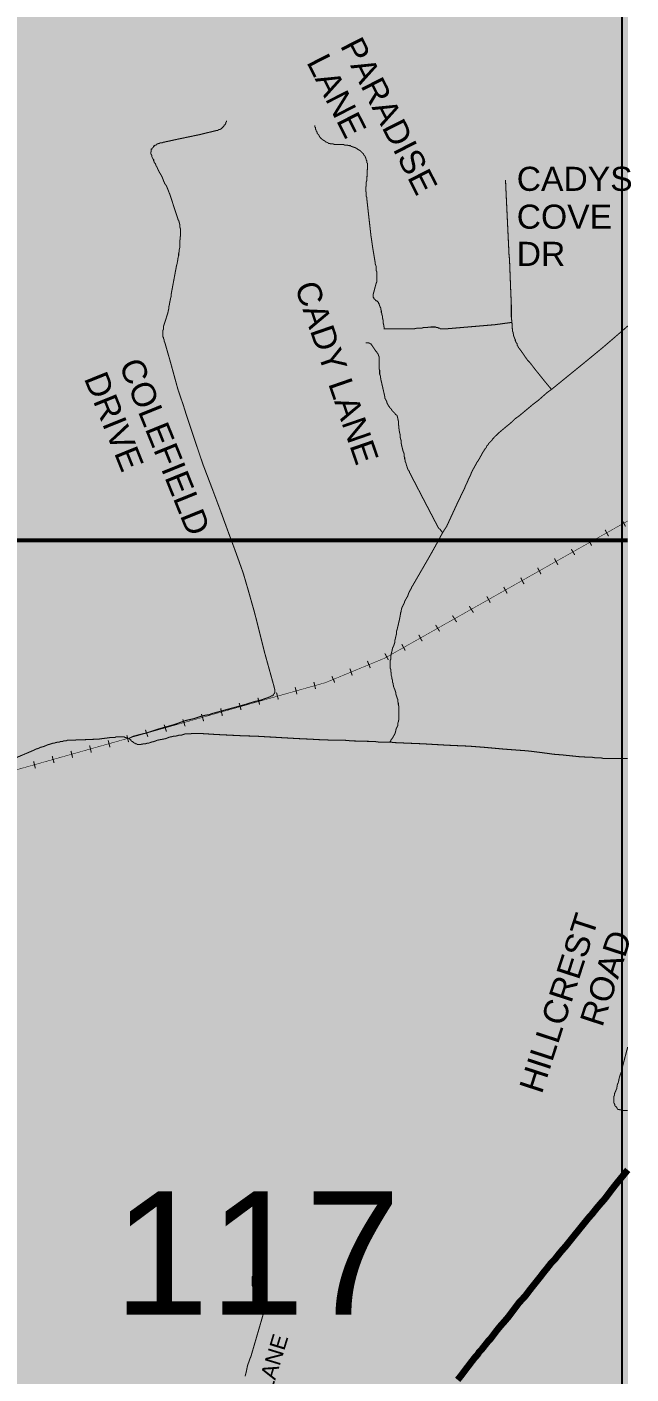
# Model space of a CAD drawing. Header units: millimetres. Extents: x 10 to 1080, y 12 to 847.
# Drawn here: x 861.5 to 949.3, y 533.1 to 728.7 of the extents above; entities that cross this region are included whole.
import ezdxf

# ---------------------------------------------------------------- set-up
doc = ezdxf.new("R2010")
doc.units = ezdxf.units.MM

msp = doc.modelspace()

# ---------------------------------------------------------------- hatches: boundary and pattern name
at = {"layer": 'H', "linetype": 'CONTINUOUS'}
for points in [[(944.704, 570.742), (940.47, 570.9), (936.149, 570.742), (931.827, 570.477), (929.64, 570.318), (927.523, 570.142), (925.318, 570.054), (923.202, 569.895), (920.997, 569.718), (918.88, 569.63), (916.675, 569.63), (912.354, 569.718), (909.814, 569.807), (907.627, 569.895), (905.422, 569.895), (903.129, 569.895), (900.853, 569.895), (898.472, 569.807), (896.108, 569.718), (893.815, 569.56), (891.364, 569.472), (889, 569.295), (886.619, 569.136), (884.167, 568.96), (881.803, 568.713), (879.334, 568.537), (876.882, 568.36), (874.518, 568.113), (872.067, 567.937), (869.597, 567.69), (867.234, 567.514), (864.87, 567.267), (862.401, 567.09), (860.037, 566.932), (857.673, 566.755), (855.292, 566.596), (853.017, 566.42), (850.724, 566.332), (848.607, 566.244), (852.17, 570.142), (834.037, 605.614), (843.703, 613.075), (870.797, 623.394), (903.041, 631.79), (912.777, 635.6), (906.939, 654.985), (902.458, 678.268), (899.231, 711.2), (894.662, 722.806), (891.452, 733.125), (876.635, 727.287), (871.467, 723.388), (859.861, 713.74), (846.243, 705.362), (834.637, 704.674), (819.82, 705.362), (804.333, 708.572), (802.375, 724.076), (797.207, 740.234), (785.618, 751.84), (767.503, 733.725), (751.999, 718.908), (742.35, 719.578), (729.403, 707.302), (723.988, 701.798), (721.448, 703.333), (717.638, 705.362), (713.74, 707.214), (709.842, 708.995), (705.785, 710.53), (701.71, 711.958), (701.622, 712.717), (696.807, 711.958), (694.355, 714.163), (691.974, 716.368), (690.88, 718.485), (686.47, 719.067), (681.567, 721.783), (676.998, 725.082), (672.835, 727.198), (667.932, 730.762), (664.122, 731.344), (664.722, 745.737), (679.962, 741.927), (687.828, 758.525), (694.937, 752.51), (696.207, 754.292), (696.119, 754.803), (696.383, 759.037), (696.965, 763.605), (697.9, 767.68), (699.258, 771.49), (700.952, 775.123), (701.71, 776.482), (701.463, 791.457), (726.528, 815.763), (736.6, 830.157), (738.681, 835.66), (948.849, 835.66), (948.849, 570.318), (944.704, 570.742)], [(802.375, 724.076), (804.333, 708.572), (819.82, 705.362), (834.637, 704.674), (846.243, 705.362), (859.861, 713.74), (871.467, 723.388), (876.635, 727.287), (891.452, 733.125), (894.662, 722.806), (899.231, 711.2), (902.458, 678.268), (906.939, 654.985), (912.777, 635.6), (903.041, 631.79), (870.797, 623.394), (843.703, 613.075), (834.037, 605.614), (852.17, 570.142), (848.607, 566.244), (849.207, 566.244), (834.637, 551.692), (840.475, 538.815), (802.711, 488.438), (802.217, 489.126), (800.435, 493.007), (798.83, 497.082), (795.355, 502.25), (792.215, 505.213), (789.005, 508.088), (786.289, 511.722), (784.437, 515.532), (783.078, 519.677), (782.391, 521.723), (780.874, 525.78), (778.334, 530.348), (775.794, 533.735), (773.007, 536.875), (769.955, 539.75), (766.727, 542.378), (763.27, 544.83), (759.707, 547.123), (755.985, 549.24), (754.115, 550.333), (752.263, 551.356), (750.305, 552.45), (748.365, 553.473), (746.407, 554.478), (744.467, 555.502), (742.615, 556.507), (740.657, 557.618), (739.652, 558.13), (732.525, 556.436), (732.79, 544.583), (726.264, 530.86), (723.142, 524.334), (722.207, 519.765), (722.877, 514.015), (725.593, 511.052), (734.219, 509.182), (736.177, 508.935), (733.302, 494.965), (732.278, 489.126), (728.98, 480.236), (737.605, 465.243), (747.518, 446.193), (733.548, 450.338), (730.409, 438.062), (720.76, 407.158), (717.885, 398.268), (714.745, 388.108), (713.475, 387.174), (712.047, 376.096), (715.945, 344.77), (716.615, 324.026), (716.439, 318.682), (723.388, 318.435), (731.608, 319.705), (737.358, 321.557), (743.373, 323.25), (749.635, 324.273), (754.962, 326.39), (761.488, 331.47), (750.641, 308.786), (742.95, 291.677), (741.257, 289.313), (754.715, 277.195), (760.801, 272.292), (760.73, 272.115), (769.444, 264.583), (777.487, 249.678), (794.597, 237.155), (804.333, 230.293), (811.777, 224.032), (798.054, 219.957), (781.473, 215.988), (770.043, 212.602), (757.502, 208.033), (746.072, 201.172), (734.06, 195.404), (725.082, 194.91), (725.258, 194.134), (725.593, 192.105), (725.752, 188.048), (725.17, 184.062), (724.905, 183.392), (714.587, 181.698), (699.17, 173.743), (696.295, 178.312), (682.078, 173.143), (680.879, 176.53), (652.868, 161.713), (660.647, 138.007), (660.4, 137.83), (656.749, 135.467), (653.203, 133.103), (649.552, 130.722), (645.918, 128.358), (642.285, 125.977), (638.634, 123.702), (635, 121.32), (631.349, 118.957), (627.803, 116.664), (624.152, 114.3), (620.942, 115.394), (619.584, 117.51), (618.402, 119.556), (617.22, 121.744), (616.038, 123.702), (614.68, 125.977), (613.569, 128.27), (612.299, 130.475), (610.958, 132.415), (609.424, 134.197), (608.154, 136.066), (606.795, 138.254), (605.367, 140.035), (603.673, 143.087), (601.892, 144.445), (599.863, 145.715), (598.17, 147.496), (596.724, 149.26), (595.118, 151.042), (593.513, 152.647), (591.22, 153.846), (589.439, 155.187), (587.675, 156.545), (586.052, 158.415), (585.717, 160.778), (585.047, 162.895), (584.112, 165.1), (582.172, 166.194), (580.549, 167.887), (579.543, 169.845), (578.785, 171.962), (577.762, 173.902), (576.668, 175.772), (575.398, 177.553), (573.775, 178.982), (571.659, 182.457), (568.784, 186.778), (566.932, 189.988), (565.82, 194.486), (564.462, 203.87), (563.704, 208.527), (563.88, 211.332), (563.704, 215.477), (563.457, 217.77), (563.28, 220.133), (563.368, 222.426), (563.28, 224.614), (562.857, 227.418), (561.675, 229.694), (560.828, 232.586), (561.428, 234.774), (561.852, 237.825), (561.922, 240.206), (561.587, 242.658), (561.763, 245.286), (562.01, 247.65), (561.852, 250.278), (561.164, 254.423), (561.922, 257.052), (562.522, 259.256), (562.275, 261.532), (561.499, 263.56), (560.405, 265.518), (559.805, 267.882), (559.223, 270.175), (557.953, 273.297), (556.26, 274.92), (554.814, 277.53), (554.39, 280), (553.72, 282.363), (552.962, 284.656), (551.85, 286.508), (550.668, 288.713), (549.222, 291.165), (547.194, 292.947), (545.412, 294.552), (543.56, 296.422), (543.719, 298.697), (542.537, 300.655), (540.42, 302.348), (538.057, 304.976), (535.34, 306.405), (532.553, 307.763), (530.26, 309.545), (528.232, 310.903), (526.874, 312.755), (526.45, 314.872), (524.51, 315.807), (522.305, 316.054), (518.248, 316.565), (515.779, 316.9), (513.592, 317.324), (511.387, 317.923), (508.935, 318.17), (507.153, 316.988), (506.465, 314.96), (505.037, 313.267), (503.255, 311.997), (501.897, 310.303), (500.292, 308.698), (498.422, 307.587), (496.658, 306.07), (495.212, 304.377), (494.453, 302.348), (493.942, 299.896), (493.607, 297.603), (493.942, 295.24), (494.453, 293.123), (495.212, 290.83), (495.723, 288.625), (494.03, 286.508), (493.342, 284.304), (491.649, 281.693), (489.462, 280.846), (485.14, 280.423), (481.577, 280.582), (479.637, 281.852), (478.102, 283.457), (476.673, 285.08), (475.068, 286.773), (472.863, 287.267), (470.658, 286.685), (468.965, 285.238), (467.184, 283.88), (465.067, 282.875), (463.462, 281.34), (464.732, 279.488), (466.602, 278.306), (468.63, 277.372), (469.724, 275.502), (468.877, 273.385), (467.095, 272.027), (463.973, 269.663), (462.104, 268.058), (460.075, 266.876), (457.958, 266.1), (455.665, 265.606), (452.702, 266.277), (450.674, 267.212), (448.469, 267.635), (444.835, 268.482), (442.718, 268.993), (440.514, 268.393), (436.792, 268.217), (434.763, 268.905), (432.805, 269.998), (431.465, 271.78), (432.647, 273.72), (433.405, 275.925), (433.317, 278.218), (432.805, 280.335), (432.894, 282.963), (431.959, 285.327), (428.925, 284.568), (426.72, 283.88), (424.603, 283.457), (421.375, 283.968), (419.188, 284.392), (417.072, 284.903), (415.025, 285.926), (412.838, 286.685), (410.792, 287.62), (409.698, 289.56), (409.875, 291.765), (410.298, 293.97), (410.298, 296.157), (409.61, 298.203), (408.252, 300.143), (406.4, 301.66), (404.53, 303.107), (402.837, 304.712), (400.897, 305.823), (399.715, 307.675), (400.297, 309.792), (399.962, 311.997), (397.845, 313.355), (395.905, 314.537), (394.547, 316.318), (393.1, 318.1), (391.672, 319.793), (390.225, 321.398), (388.108, 322.668), (386.592, 324.185), (385.057, 325.878), (383.452, 327.325), (381.582, 328.595), (379.465, 329.265), (378.125, 331.047), (378.037, 333.252), (377.349, 335.368), (375.92, 336.973), (374.05, 338.332), (372.11, 339.425), (370.152, 340.536), (368.035, 341.383), (365.919, 341.965), (363.555, 341.63), (361.615, 340.607), (359.745, 338.914), (357.875, 337.82), (355.935, 336.797), (353.818, 335.703), (351.878, 334.522), (350.255, 332.652), (348.915, 330.8), (347.98, 328.754), (347.133, 326.637), (345.599, 325.032), (343.323, 324.785), (340.184, 324.785), (337.732, 325.367), (335.615, 324.185), (334.522, 322.333), (334.433, 320.128), (334.098, 317.923), (332.899, 315.807), (331.805, 313.866), (330.958, 311.75), (330.712, 309.545), (330.288, 307.252), (329.935, 304.976), (329.688, 302.683), (329.018, 300.39), (328.083, 298.203), (327.325, 296.157), (327.06, 293.97), (328.665, 292.347), (329.935, 290.583), (328.665, 288.802), (326.39, 287.955), (323.25, 287.778), (321.045, 288.29), (319.864, 290.23), (318.682, 292.276), (316.812, 293.705), (314.025, 294.975), (311.732, 295.487), (309.615, 295.91), (307.763, 297.092), (306.405, 299.05), (305.47, 300.99), (304.712, 303.107), (303.689, 305.135), (301.995, 306.405), (300.302, 307.852), (298.962, 309.545), (297.268, 307.94), (296.422, 305.894), (293.282, 304.2), (291.5, 305.558), (289.648, 306.828), (287.69, 307.852), (287.267, 309.968), (287.69, 312.173), (285.75, 313.09), (283.457, 313.602), (281.34, 314.202), (279.224, 315.295), (278.642, 317.5), (277.954, 319.617), (276.013, 321.222), (274.144, 319.793), (272.874, 317.923), (269.998, 319.193), (268.217, 320.64), (266.435, 321.98), (263.984, 324.45), (262.202, 325.72), (260.862, 327.484), (261.108, 329.688), (261.867, 331.893), (262.714, 334.01), (262.467, 337.644), (261.532, 339.602), (260.597, 341.718), (258.992, 343.323), (255.94, 345.352), (253.065, 346.71), (251.195, 347.892), (249.167, 348.827), (248.92, 351.032), (250.19, 352.884), (251.707, 354.842), (254.088, 354.93), (255.782, 356.358), (257.969, 356.623), (260.174, 357.117), (261.444, 359.234), (261.779, 361.527), (261.62, 363.732), (260.438, 365.584), (258.992, 367.277), (256.117, 367.63), (255.429, 369.746), (254.088, 371.44), (252.307, 372.957), (250.525, 374.227), (248.497, 374.826), (247.138, 376.767), (248.162, 378.707), (247.385, 381), (245.78, 382.517), (245.622, 384.81), (244.687, 386.75), (243.575, 388.796), (242.235, 390.56), (241.035, 392.43), (239.518, 394.212), (239.43, 396.416), (240.453, 398.533), (240.612, 401.144), (240.788, 403.86), (239.43, 405.888), (238.584, 408.005), (236.467, 409.452), (235.038, 411.304), (233.08, 412.838), (233.168, 415.202), (234.103, 417.318), (235.462, 419.276), (236.978, 421.04), (238.072, 422.998), (237.825, 425.274), (237.49, 427.902), (236.22, 429.683), (234.527, 431.377), (232.657, 433.246), (230.628, 434.587), (229.182, 436.28), (227.489, 437.815), (226.219, 439.667), (224.79, 441.537), (223.943, 443.742), (222.92, 445.77), (220.98, 447.216), (218.775, 448.557), (216.57, 449.827), (214.365, 450.25), (212.249, 450.427), (209.797, 450.515), (206.163, 450.427), (203.87, 451.026), (201.595, 450.338), (199.972, 448.31), (201.665, 446.705), (199.549, 444.588), (196.938, 445.347), (194.822, 445.435), (192.105, 444.923), (189.054, 445.012), (187.202, 443.406), (184.908, 442.472), (182.88, 441.113), (181.01, 439.596), (179.317, 438.15), (177.288, 437.056), (175.084, 436.457), (173.055, 435.522), (170.762, 434.675), (168.575, 434.852), (166.793, 436.545), (165.947, 438.82), (165.259, 440.937), (163.142, 442.048), (160.955, 442.56), (158.574, 442.383), (156.369, 441.713), (154.005, 440.778), (151.377, 440.267), (148.59, 440.267), (146.385, 439.843), (145.45, 437.727), (145.115, 435.522), (142.663, 436.122), (142.152, 438.326), (140.458, 439.932), (138.43, 441.113), (136.472, 442.207), (134.285, 442.807), (131.745, 442.048), (128.605, 441.537), (126.153, 441.872), (123.525, 441.784), (121.497, 442.983), (120.05, 444.588), (117.775, 445.012), (116.082, 446.528), (116.152, 448.822), (114.124, 450.938), (112.607, 453.214), (111.425, 454.995), (110.155, 456.777), (108.797, 458.47), (107.527, 460.252), (106.257, 461.945), (104.898, 463.726), (103.54, 465.42), (102.182, 467.113), (100.842, 468.806), (99.572, 470.57), (98.213, 472.264), (95.585, 475.738), (93.133, 479.213), (90.682, 482.776), (88.477, 486.41), (86.448, 490.132), (84.578, 494.03), (83.062, 498.016), (81.527, 502.92), (80.433, 507.065), (79.498, 511.298), (78.74, 515.532), (78.228, 519.853), (77.805, 524.175), (77.558, 528.496), (77.47, 532.8), (77.558, 534.917), (77.558, 537.122), (77.717, 539.238), (77.893, 541.443), (78.052, 543.56), (78.317, 545.765), (78.564, 547.882), (79.252, 552.115), (80.098, 556.348), (81.192, 560.582), (82.374, 564.727), (84.402, 570.054), (86.448, 573.793), (87.63, 575.645), (117.687, 575.645), (138.007, 572.435), (144.445, 544.23), (141.905, 543.225), (154.764, 537.88), (160.443, 536.028), (171.185, 535.693), (189.318, 535.34), (206.834, 533.912), (226.06, 527.897), (227.842, 532.888), (253.912, 548.552), (259.239, 550.333), (265.677, 550.668), (269.575, 552.115), (277.019, 556.772), (283.122, 559.223), (290.989, 559.982), (306.317, 558.553), (306.652, 558.288), (307.005, 558.624), (310.885, 558.888), (317.659, 563.122), (325.543, 568.113), (333.745, 573.528), (338.825, 576.827), (341.365, 576.756), (344.928, 576.068), (348.492, 574.71), (351.949, 572.858), (355.759, 569.718), (358.228, 566.173), (359.234, 564.303), (360.257, 562.363), (362.462, 558.8), (365.425, 555.925), (369.993, 554.32), (376.255, 554.478), (378.46, 554.902), (380.577, 555.325), (382.782, 555.748), (384.898, 556.013), (387.773, 556.436), (392.007, 557.107), (396.064, 558.042), (400.138, 559.135), (404.107, 560.405), (408.005, 561.852), (411.903, 563.457), (415.713, 565.238), (419.435, 567.09), (423.069, 569.048), (424.18, 569.63), (421.128, 576.333), (406.224, 573.952), (411.057, 595.383), (409.452, 607.06), (401.408, 603.85), (401.832, 611.893), (404.618, 612.74), (404.195, 626.022), (394.882, 630.432), (373.539, 618.737), (369.482, 635.67), (377.19, 651.845), (407.405, 673.276), (407.829, 671.23), (482.177, 704.003), (500.715, 623.323), (501.227, 623.57), (505.372, 625.863), (509.182, 627.892), (512.992, 630.008), (516.802, 632.037), (520.612, 634.065), (522.552, 635.088), (524.422, 636.094), (526.362, 637.117), (528.232, 638.14), (530.172, 639.233), (532.042, 640.256), (534.335, 641.438), (544.495, 629.585), (550.422, 631.613), (546.523, 639.568), (541.532, 645.336), (541.602, 645.407), (545.412, 647.453), (549.222, 649.57), (553.032, 651.598), (556.772, 653.627), (560.582, 655.743), (564.392, 657.772), (568.202, 659.888), (572.012, 661.917), (575.733, 664.034), (579.543, 666.15), (583.353, 668.196), (587.163, 670.313), (590.885, 672.342), (596.724, 674.458), (601.133, 674.458), (603.338, 674.458), (605.455, 674.37), (607.642, 674.194), (609.847, 674.123), (611.964, 674.035), (614.168, 673.858), (616.373, 673.7), (618.49, 673.612), (620.695, 673.435), (622.882, 673.347), (624.999, 673.276), (629.32, 673.188), (633.642, 673.276), (637.875, 673.523), (642.108, 673.947), (646.254, 674.617), (650.399, 675.728), (653.627, 676.734), (657.684, 678.18), (661.67, 679.873), (665.568, 681.743), (669.378, 683.772), (673.1, 685.976), (676.734, 688.252), (680.297, 690.704), (683.683, 693.42), (687.07, 696.136), (690.192, 699.1), (693.332, 702.063), (696.207, 705.273), (699.082, 708.572), (701.71, 711.958), (705.785, 710.53), (709.842, 708.995), (713.74, 707.214), (717.638, 705.362), (721.448, 703.333), (723.988, 701.798), (729.403, 707.302), (742.35, 719.578), (751.999, 718.908), (767.503, 733.725), (785.618, 751.84), (797.207, 740.234), (802.375, 724.076), (802.375, 724.076)], [(666.662, 31.15), (665.903, 33.443), (664.88, 36.318), (663.875, 38.77), (662.093, 40.217), (659.289, 41.91), (657.772, 43.938), (656.255, 45.896), (654.05, 46.655), (651.757, 46.99), (650.064, 48.772), (648.458, 50.624), (646.254, 51.223), (643.89, 52.158), (641.932, 53.94), (639.815, 54.857), (635.582, 54.698), (633.642, 56.056), (631.613, 57.062), (628.562, 57.997), (626.533, 59.514), (625.598, 62.054), (625.934, 65.105), (625.422, 67.557), (625.087, 71.12), (640.168, 68.492), (651.757, 71.455), (733.637, 96.855), (744.802, 101.688), (768.932, 110.825), (770.537, 108.038), (779.851, 91.687), (789.852, 98.884), (786.624, 110.067), (785.019, 114.97), (789.428, 121.25), (795.69, 119.133), (800.594, 116.84), (805.427, 115.235), (810.595, 111.672), (813.135, 110.578), (815.411, 111.936), (817.28, 112.607), (821.761, 111.936), (824.988, 112.43), (814.74, 133.773), (848.695, 119.133), (853.087, 141.058), (857.585, 164.765), (846.825, 166.793), (848.695, 169.845), (849.877, 172.632), (851.994, 173.99), (855.715, 177.288), (861.483, 181.434), (868.504, 208.703), (871.978, 208.703), (876.635, 209.127), (884.079, 210.308), (890.094, 210.573), (894.08, 210.573), (899.16, 209.127), (904.064, 207.01), (909.391, 205.405), (924.295, 202.442), (925.23, 204.717), (932.427, 239.095), (932.18, 250.79), (932.85, 263.56), (919.392, 263.56), (919.639, 266.524), (921.755, 295.663), (933.362, 292.858), (933.785, 301.925), (932.18, 309.122), (930.822, 316.988), (929.128, 324.944), (928.441, 325.208), (880.78, 334.01), (892.387, 394.458), (910.59, 400.72), (912.865, 405.13), (894.997, 430.953), (887.307, 452.12), (877.058, 452.79), (872.913, 457.2), (866.634, 465.42), (857.074, 472.775), (845.22, 475.58), (837.512, 475.58), (826.17, 473.534), (817.28, 476.762), (811.018, 480.995), (806.362, 486.322), (803.222, 489.197), (840.475, 538.815), (834.637, 551.692), (849.207, 566.244), (850.724, 566.332), (853.017, 566.42), (855.292, 566.596), (857.673, 566.755), (860.037, 566.932), (862.401, 567.09), (864.87, 567.267), (867.234, 567.514), (869.597, 567.69), (872.067, 567.937), (874.518, 568.113), (876.882, 568.36), (879.334, 568.537), (881.803, 568.713), (884.167, 568.96), (886.619, 569.136), (889, 569.295), (891.364, 569.472), (893.815, 569.56), (896.108, 569.718), (898.472, 569.807), (900.853, 569.895), (903.129, 569.895), (905.422, 569.895), (907.627, 569.895), (909.814, 569.807), (912.354, 569.718), (916.675, 569.63), (918.88, 569.63), (920.997, 569.718), (923.202, 569.895), (925.318, 570.054), (927.523, 570.142), (929.64, 570.318), (931.827, 570.477), (936.149, 570.742), (940.47, 570.9), (944.704, 570.742), (948.849, 570.318), (948.849, 28.751), (667.297, 28.751), (666.662, 31.15)]]:
    msp.add_hatch(color=256, dxfattribs=at).paths.add_polyline_path(points)

# ---------------------------------------------------------------- linework, layer by layer
at = {"layer": 'P'}
for points, const_width in [([(42.245, 29.475), (42.245, 836.683), (948.002, 836.683), (948.002, 29.475), (42.245, 29.475), (42.245, 29.475)], 0.301), ([(948.831, 654.138), (894.327, 654.138), (786.201, 654.138), (786.201, 835.66)], 0.602), ([(876.282, 625.352), (876.97, 625.687), (877.305, 625.775), (877.641, 625.863), (877.976, 625.951), (878.311, 626.039), (878.664, 626.11), (878.999, 626.198), (880.516, 626.71), (881.698, 627.045), (882.897, 627.38), (884.59, 627.98), (885.684, 628.227), (886.778, 628.579), (887.377, 628.738), (887.977, 628.826), (888.471, 629.003), (893.128, 630.273), (893.904, 630.52), (894.75, 630.767), (895.509, 630.943), (896.938, 631.455), (897.026, 631.543), (897.114, 631.543), (897.202, 631.543), (897.29, 631.613), (897.29, 631.702), (897.361, 631.79), (897.449, 631.878), (897.537, 632.037), (897.537, 632.213), (897.537, 632.301), (897.537, 632.389), (897.537, 632.46), (897.361, 633.148), (896.091, 637.716), (895.244, 641.103), (894.574, 643.731), (893.639, 647.03), (892.969, 649.323), (892.369, 651.016), (891.699, 652.868), (890.94, 654.897), (889.67, 658.372), (888.4, 661.758), (887.201, 664.898), (887.042, 665.321), (884.661, 672.43), (884.238, 673.788), (883.479, 675.993), (882.297, 680.297), (881.539, 682.925), (881.451, 683.101), (881.451, 683.26), (881.362, 683.436), (881.362, 683.613), (881.274, 683.683), (881.274, 683.86), (881.274, 684.036), (881.274, 684.107), (881.274, 684.283), (881.274, 684.371), (881.274, 684.53), (881.274, 684.618), (881.362, 684.795), (881.362, 684.883), (881.362, 685.042), (881.362, 685.218), (881.962, 687.07), (882.121, 687.758), (882.121, 688.005), (882.209, 688.34), (882.297, 688.852), (882.385, 689.275), (882.474, 689.61), (882.474, 689.875), (883.232, 693.932), (883.32, 694.267), (883.391, 694.619), (883.479, 695.202), (883.567, 695.537), (883.567, 695.801), (883.655, 696.136), (883.655, 696.383), (883.744, 696.736), (883.744, 697.071), (883.744, 697.406), (883.744, 697.653), (883.814, 698.341), (883.814, 698.765), (883.814, 699.1), (883.814, 699.435), (883.744, 699.611), (883.744, 699.77), (883.744, 699.946), (883.655, 700.282), (883.567, 700.617), (883.479, 700.705), (883.391, 701.04), (883.32, 701.216), (882.297, 704.356), (882.121, 704.779), (881.962, 705.203), (881.786, 705.626), (881.539, 705.961), (881.362, 706.385), (881.204, 706.808), (880.939, 707.319), (880.78, 707.566), (880.516, 708.078), (880.428, 708.325), (880.269, 708.589), (880.181, 708.836), (880.092, 708.925), (880.004, 709.083), (879.934, 709.26), (879.934, 709.436), (879.845, 709.507), (879.757, 709.683), (879.669, 709.859), (879.669, 710.018), (879.581, 710.195), (879.51, 710.283), (879.51, 710.353), (879.51, 710.442), (879.51, 710.53), (879.581, 710.618), (879.581, 710.706), (879.581, 710.777), (879.581, 710.865), (879.581, 710.953), (879.669, 710.953), (879.669, 711.041), (879.757, 711.129), (879.845, 711.2), (879.934, 711.288), (879.934, 711.376), (880.004, 711.376), (880.004, 711.465), (880.181, 711.553), (880.269, 711.553), (880.357, 711.623), (880.428, 711.712), (880.516, 711.712), (880.692, 711.8), (880.78, 711.8), (880.851, 711.888), (881.027, 711.888), (881.115, 711.888), (881.204, 711.888), (881.362, 711.976), (881.451, 711.976), (883.391, 712.399), (886.619, 713.07), (889.071, 713.669), (889.247, 713.669), (889.318, 713.74), (889.494, 713.828), (889.582, 713.828), (889.741, 713.916), (889.829, 714.005), (889.917, 714.093), (890.005, 714.163), (890.164, 714.34), (890.164, 714.428), (890.341, 714.516), (890.341, 714.587), (890.429, 714.763), (890.429, 714.851), (890.517, 714.939), (890.517, 715.098)], 0.151), ([(903.376, 714.428), (903.376, 714.163), (903.464, 714.093), (903.464, 713.828), (903.552, 713.74), (903.552, 713.581), (903.64, 713.493), (903.711, 713.405), (903.711, 713.246), (903.887, 713.07), (903.975, 712.893), (904.064, 712.735), (904.134, 712.646), (904.311, 712.47), (904.399, 712.399), (904.646, 712.223), (904.822, 712.135), (904.981, 711.976), (905.069, 711.976), (905.245, 711.888), (905.334, 711.8), (905.492, 711.8), (905.669, 711.712), (905.828, 711.712), (906.004, 711.712), (906.251, 711.623), (906.427, 711.623), (906.674, 711.623), (906.851, 711.623), (907.027, 711.623), (907.186, 711.623), (907.362, 711.623), (907.521, 711.623), (907.697, 711.553), (907.785, 711.553), (907.944, 711.553), (908.368, 711.465), (908.544, 711.465), (908.632, 711.376), (908.879, 711.288), (909.144, 711.2), (909.302, 711.129), (909.479, 711.041), (909.567, 710.953), (909.726, 710.865), (909.99, 710.706), (910.061, 710.618), (910.237, 710.442), (910.414, 710.283), (910.484, 710.106), (910.572, 710.018), (910.661, 709.93), (910.661, 709.859), (910.749, 709.683), (910.749, 709.595), (910.837, 709.507), (910.837, 709.348), (910.908, 709.26), (910.908, 709.083), (910.908, 709.013), (910.996, 708.925), (910.996, 708.748), (910.996, 708.66), (910.996, 708.501), (910.996, 708.413), (910.996, 708.237), (910.996, 708.166), (910.908, 706.385), (910.837, 706.208), (910.837, 706.049), (910.837, 705.873), (910.837, 705.626), (910.749, 705.45), (910.749, 705.273), (910.749, 705.115), (910.749, 704.85), (910.837, 704.691), (910.837, 704.515), (910.837, 704.268), (910.837, 704.092), (910.908, 703.933), (910.908, 703.756), (911.507, 698.429), (911.754, 696.736), (912.107, 694.619), (912.107, 694.355), (912.178, 694.196), (912.266, 693.932), (912.266, 693.773), (912.266, 693.508), (912.266, 693.349), (912.354, 693.173), (912.354, 692.926), (912.354, 692.75), (912.354, 692.503), (912.354, 692.079), (912.354, 691.903), (912.354, 691.656), (912.266, 691.48), (911.842, 689.875), (911.842, 689.786), (911.842, 689.698), (911.842, 689.61), (911.842, 689.539), (911.842, 689.451), (911.931, 689.363), (911.931, 689.275), (912.019, 689.187), (912.107, 689.116), (912.178, 689.028), (912.266, 688.94), (912.354, 688.94), (912.442, 688.852), (912.53, 688.763), (912.601, 688.693), (912.601, 688.605), (912.689, 688.516), (912.689, 688.428), (912.865, 688.005), (912.954, 687.846), (912.954, 687.67), (913.024, 687.493), (913.024, 687.246), (913.112, 687.07), (913.112, 686.911), (913.201, 686.647), (913.201, 686.4), (913.289, 686.065), (913.289, 685.729), (913.377, 685.377), (913.448, 684.883), (913.871, 684.883), (914.718, 684.883), (915.141, 684.883), (915.564, 684.883), (916.34, 684.883), (916.587, 684.883), (917.258, 684.883), (917.61, 684.883), (917.857, 684.883), (918.192, 684.953), (918.528, 684.953), (918.88, 684.953), (919.127, 685.042), (919.462, 685.042), (920.221, 685.13), (920.309, 685.13), (920.397, 685.13), (920.574, 685.13), (920.644, 685.13), (920.732, 685.13), (920.821, 685.13), (920.909, 685.13), (921.068, 685.042), (921.156, 685.042), (921.244, 685.042), (921.332, 684.953), (921.491, 684.953), (921.579, 684.883), (921.667, 684.883), (921.844, 684.883), (921.914, 684.883), (922.002, 684.883), (922.179, 684.883), (922.267, 684.883), (922.426, 684.883), (922.514, 684.883), (922.69, 684.883), (929.534, 685.465), (932.004, 685.8)], 0.151), ([(932.004, 685.8), (931.915, 686.576), (931.915, 688.34), (931.827, 690.386), (931.651, 694.955), (931.58, 695.625), (931.157, 704.515), (931.069, 706.473), (931.069, 706.473)], 0.151), ([(937.754, 676.063), (936.819, 677.175), (935.39, 678.956), (935.126, 679.291), (934.879, 679.626), (934.614, 679.962), (934.279, 680.297), (934.032, 680.649), (933.697, 681.143), (933.274, 681.743), (933.009, 682.078), (932.762, 682.502), (932.762, 682.678), (932.586, 682.925), (932.498, 683.101), (932.498, 683.26), (932.339, 683.613), (932.251, 683.86), (932.251, 684.036), (932.162, 684.195), (932.162, 684.371), (932.074, 684.53), (932.074, 684.706), (932.004, 685.8)], 0.151), ([(937.754, 676.063), (938.601, 676.751), (942.658, 680.05), (945.127, 682.078), (948.09, 684.618), (948.831, 685.271)], 0.151), ([(910.749, 682.837), (910.908, 682.837), (910.996, 682.837), (911.084, 682.837), (911.172, 682.837), (911.26, 682.766), (911.331, 682.766), (911.419, 682.678), (911.507, 682.678), (912.266, 681.567), (912.354, 681.496), (912.442, 681.32), (912.53, 681.232), (912.601, 681.073), (912.601, 680.985), (912.689, 680.808), (912.689, 680.649), (912.689, 680.561), (912.689, 680.473), (912.689, 680.385), (912.689, 680.297), (912.689, 680.05), (912.689, 679.873), (912.689, 679.45), (912.689, 679.291), (912.689, 679.027), (912.777, 678.868), (912.777, 678.692), (912.777, 678.445), (912.777, 678.268), (912.865, 678.109), (912.954, 677.51), (913.536, 674.97), (913.536, 674.793), (913.624, 674.635), (913.712, 674.458), (913.8, 674.299), (913.8, 674.211), (913.871, 674.035), (913.959, 673.876), (914.047, 673.7), (914.135, 673.612), (914.224, 673.453), (914.294, 673.365), (914.471, 673.188), (914.559, 673.029), (914.647, 672.941), (914.718, 672.853), (914.894, 672.677), (914.982, 672.606), (915.07, 672.43), (915.229, 672.342), (915.317, 672.253), (915.494, 671.495), (915.564, 670.489), (915.652, 669.89), (915.741, 669.555), (915.741, 669.219), (915.829, 668.867), (915.917, 668.532), (915.917, 668.196), (915.988, 667.861), (916.076, 667.526), (916.164, 667.173), (916.34, 666.679), (916.34, 666.591), (916.34, 666.327), (916.411, 666.168), (916.411, 665.992), (916.499, 665.745), (916.499, 665.568), (916.587, 665.409), (916.675, 665.057), (916.764, 664.81), (916.834, 664.563), (916.922, 664.386), (917.099, 664.139), (917.099, 664.051), (918.951, 660.488), (921.244, 656.096), (921.42, 655.832), (921.579, 655.743), (921.667, 655.585), (921.755, 655.496), (921.914, 655.249)], 0.151), ([(921.914, 655.249), (922.514, 656.167), (924.119, 659.642), (924.454, 660.329), (924.807, 661.088), (925.142, 661.758), (925.301, 662.182), (925.477, 662.517), (925.654, 662.94), (925.812, 663.293), (925.989, 663.628), (926.148, 664.051), (926.324, 664.386), (926.747, 665.145), (926.924, 665.48), (927.171, 665.833), (927.594, 666.591), (927.77, 666.926), (928.105, 667.438), (928.264, 667.597), (928.352, 667.861), (928.529, 668.02), (928.617, 668.196), (928.776, 668.373), (928.952, 668.532), (929.111, 668.708), (929.199, 668.867), (929.375, 669.043), (929.534, 669.219), (929.711, 669.378), (929.887, 669.555), (930.046, 669.713), (931.157, 670.648), (931.58, 670.983), (932.074, 671.407), (932.498, 671.83), (933.009, 672.183), (933.521, 672.606), (935.126, 673.947), (935.814, 674.458), (937.154, 675.64), (937.754, 676.063)], 0.151), ([(948.831, 656.96), (913.536, 637.046), (904.91, 633.483), (886.019, 628.156), (853.846, 619.09), (846.226, 615.791), (841.569, 613.163), (833.861, 607.325), (827.687, 601.222), (823.278, 595.471), (819.82, 589.456), (817.774, 585.558), (815.658, 579.808), (787.471, 489.885)], 0.075), ([(946.044, 654.738), (945.55, 655.673)], 0.151), ([(948.514, 656.167), (948.002, 657.102)], 0.151), ([(948.831, 437.903), (894.327, 437.903), (786.201, 437.903), (786.201, 546.029), (786.201, 654.138), (894.327, 654.138), (948.831, 654.138)], 0.602), ([(914.294, 624.84), (914.294, 624.928), (914.382, 625.016), (914.382, 625.105), (914.647, 625.44), (914.982, 626.039), (915.07, 626.286), (915.141, 626.622), (915.229, 626.886), (915.405, 627.221), (915.405, 627.38), (915.405, 627.556), (915.494, 627.803), (915.564, 628.156), (915.564, 628.403), (915.564, 628.579), (915.564, 628.738), (915.564, 628.915), (915.564, 629.162), (915.564, 629.338), (915.564, 629.761), (915.564, 630.008), (915.494, 630.273), (915.494, 630.52), (915.405, 630.767), (915.405, 631.031), (915.317, 631.278), (915.141, 631.79), (915.141, 631.966), (915.07, 632.213), (914.982, 632.46), (914.806, 632.883), (914.718, 633.395), (914.647, 633.571), (914.647, 633.818), (914.559, 634.083), (914.559, 634.242), (914.471, 634.506), (914.471, 634.753), (914.471, 634.929), (914.382, 635.088), (914.382, 635.423), (914.294, 635.6), (914.294, 635.776), (914.294, 636.111), (914.294, 636.27), (914.294, 636.693), (914.382, 636.87), (914.382, 637.046), (914.382, 637.205), (914.382, 637.381), (914.471, 637.54), (914.471, 637.716), (914.559, 638.052), (914.647, 638.475), (914.806, 638.81), (914.982, 639.322), (914.982, 639.586), (915.07, 639.921), (915.141, 640.256), (915.229, 640.592), (915.229, 640.927), (915.317, 641.191), (915.494, 641.95), (915.652, 642.62), (915.829, 643.555), (915.829, 643.643), (915.917, 643.819), (915.917, 643.978), (915.988, 644.313), (916.076, 644.49), (916.34, 645.001), (916.411, 645.248), (916.675, 645.76), (916.834, 646.007), (916.922, 646.271), (917.011, 646.518), (917.187, 646.853), (917.346, 647.118), (917.434, 647.365), (917.61, 647.629), (920.062, 651.863), (920.485, 652.621), (920.909, 653.38), (921.332, 654.138), (921.914, 655.249)], 0.151), ([(943.592, 653.38), (943.081, 654.315)], 0.151), ([(938.689, 650.593), (938.177, 651.51)], 0.151), ([(941.141, 652.022), (940.629, 652.868)], 0.151), ([(936.237, 649.235), (935.725, 650.169)], 0.151), ([(933.768, 647.788), (933.274, 648.723)], 0.151), ([(928.864, 645.089), (928.352, 646.007)], 0.151), ([(931.316, 646.43), (930.804, 647.365)], 0.151), ([(926.412, 643.643), (925.812, 644.578)], 0.151), ([(921.491, 640.927), (920.909, 641.862)], 0.151), ([(923.96, 642.285), (923.361, 643.22)], 0.151), ([(918.951, 639.498), (918.457, 640.433)], 0.151), ([(916.499, 638.14), (915.988, 639.075)], 0.151), ([(911.419, 635.6), (910.996, 636.623)], 0.151), ([(914.047, 636.782), (913.536, 637.716)], 0.151), ([(906.251, 633.483), (905.828, 634.418)], 0.151), ([(908.791, 634.506), (908.456, 635.512)], 0.151), ([(898.049, 631.031), (897.784, 632.037)], 0.151), ([(900.748, 631.79), (900.501, 632.813)], 0.151), ([(903.464, 632.548), (903.217, 633.571)], 0.151), ([(892.634, 629.497), (892.369, 630.52)], 0.151), ([(895.332, 630.273), (895.085, 631.278)], 0.151), ([(884.502, 627.133), (884.167, 628.156)], 0.151), ([(887.201, 627.892), (886.866, 628.915)], 0.151), ([(889.917, 628.65), (889.67, 629.761)], 0.151), ([(876.282, 625.352), (876.371, 625.352), (876.459, 625.263), (876.547, 625.193), (876.618, 625.193), (876.618, 625.105), (876.706, 625.016), (876.794, 624.928), (876.882, 624.928), (876.97, 624.84), (876.97, 624.769), (877.041, 624.769), (877.129, 624.681), (877.217, 624.681), (877.305, 624.593), (877.394, 624.593), (877.464, 624.593), (877.552, 624.505), (877.641, 624.505), (877.729, 624.505), (877.888, 624.505), (878.064, 624.505), (878.487, 624.593), (878.734, 624.593), (878.999, 624.681), (879.158, 624.681), (879.422, 624.769), (879.581, 624.84), (880.004, 624.928), (880.428, 625.105), (880.851, 625.193), (881.274, 625.263), (881.698, 625.352), (882.121, 625.528), (882.474, 625.616), (882.809, 625.687), (883.056, 625.687), (883.391, 625.775), (883.655, 625.863), (883.991, 625.863), (884.238, 625.951), (884.502, 626.039), (884.837, 626.039), (885.084, 626.039), (885.261, 626.039), (885.508, 626.11), (885.772, 626.11), (886.284, 626.11), (886.531, 626.11), (888.982, 625.951), (892.545, 625.775), (895.085, 625.687), (900.924, 625.352), (902.864, 625.263), (904.064, 625.193), (904.646, 625.193), (905.916, 625.105), (906.851, 625.105), (907.785, 625.105), (908.72, 625.016), (912.107, 624.928), (912.689, 624.84), (913.377, 624.84), (914.294, 624.84)], 0.151), ([(879.087, 625.616), (878.734, 626.622)], 0.151), ([(881.786, 626.375), (881.451, 627.38)], 0.151), ([(858.926, 622.141), (862.489, 623.658), (862.824, 623.835), (863.159, 623.923), (863.494, 624.082), (863.847, 624.17), (864.094, 624.258), (864.429, 624.417), (865.029, 624.593), (865.276, 624.681), (865.452, 624.681), (865.699, 624.769), (865.964, 624.84), (866.211, 624.84), (866.387, 624.928), (866.634, 624.928), (866.881, 625.016), (867.145, 625.016), (867.392, 625.105), (867.657, 625.105), (867.904, 625.105), (868.415, 625.105), (868.839, 625.193), (869.174, 625.193), (869.597, 625.193), (869.932, 625.193), (871.538, 625.263), (871.802, 625.263), (873.831, 625.528), (874.078, 625.528), (874.342, 625.528), (874.501, 625.616), (874.765, 625.616), (875.012, 625.616), (875.101, 625.616), (875.189, 625.616), (875.277, 625.616), (875.436, 625.616), (875.524, 625.616), (875.612, 625.616), (875.771, 625.528), (876.035, 625.44), (876.124, 625.44), (876.282, 625.352)], 0.151), ([(870.867, 623.323), (870.62, 624.346)], 0.151), ([(873.584, 624.082), (873.319, 625.105)], 0.151), ([(876.282, 624.84), (876.035, 625.863)], 0.151), ([(914.294, 624.84), (914.982, 624.769), (917.011, 624.681), (919.127, 624.593), (922.179, 624.417), (923.608, 624.346), (925.724, 624.258), (928.017, 624.082), (930.734, 623.835), (931.915, 623.746), (934.279, 623.57), (936.308, 623.323), (938.089, 623.076), (939.271, 622.988), (941.811, 622.723), (943.081, 622.653), (943.345, 622.653), (943.592, 622.653), (944.104, 622.565), (944.439, 622.565), (944.862, 622.565), (945.286, 622.476), (945.621, 622.476), (946.044, 622.476), (946.397, 622.476), (946.82, 622.476), (948.831, 622.459)], 0.151), ([(865.452, 621.806), (865.188, 622.812)], 0.151), ([(868.151, 622.565), (867.904, 623.57)], 0.151), ([(862.736, 621.03), (862.489, 622.053)], 0.151), ([(948.831, 580.549), (948.672, 579.967), (948.002, 577.427), (947.914, 576.933), (947.738, 576.509), (947.579, 575.998), (947.491, 575.486), (947.314, 575.063), (947.244, 574.552), (947.067, 574.128), (946.979, 573.969), (946.979, 573.881), (946.891, 573.793), (946.891, 573.705), (946.891, 573.617), (946.891, 573.546), (946.82, 573.37), (946.82, 573.123), (946.82, 573.035), (946.82, 572.946), (946.82, 572.858), (946.82, 572.77), (946.82, 572.699), (946.82, 572.523), (946.82, 572.435), (946.891, 572.347), (946.891, 572.276), (946.979, 572.188), (946.979, 572.1), (946.979, 572.012), (947.067, 571.923), (947.155, 571.923), (947.155, 571.853), (947.244, 571.765), (947.314, 571.676), (947.314, 571.588), (947.402, 571.5), (947.579, 571.5), (947.667, 571.429), (947.738, 571.429), (947.914, 571.429), (948.002, 571.429), (948.09, 571.341), (948.161, 571.341), (948.831, 571.324)], 0.151), ([(948.831, 562.716), (947.155, 560.67), (946.556, 559.911), (946.044, 559.223), (945.462, 558.465), (944.862, 557.795), (944.28, 557.107), (943.681, 556.348), (943.081, 555.678), (941.987, 554.32), (941.229, 553.385), (939.871, 551.692), (939.2, 550.933), (938.777, 550.422), (938.265, 549.751), (937.666, 549.152), (937.154, 548.481), (936.66, 547.882), (936.149, 547.211), (934.791, 545.518), (933.944, 544.407), (933.009, 543.401), (932.498, 542.713), (931.492, 541.373), (930.981, 540.773), (930.381, 540.103), (929.887, 539.503), (929.375, 538.833), (928.864, 538.145), (928.529, 537.81), (928.194, 537.386), (927.929, 537.051), (927.594, 536.628), (927.259, 536.293), (926.994, 535.869), (926.659, 535.517), (926.324, 535.093), (925.812, 534.423), (925.23, 533.665), (924.719, 532.977), (924.119, 532.218)], 0.978), ([(893.216, 532.73), (893.392, 533.4), (893.551, 534.176), (893.639, 534.511), (893.815, 534.935), (893.904, 535.27), (894.062, 535.605), (895.421, 540.262), (896.355, 543.489), (896.444, 543.56), (896.355, 543.983), (896.267, 544.248), (896.267, 544.336), (896.179, 544.407), (896.091, 544.407), (896.091, 544.495), (896.02, 544.583), (895.932, 544.583), (895.932, 544.671), (895.844, 544.671), (895.756, 544.759), (895.668, 544.759), (895.597, 544.83), (895.421, 544.83), (895.332, 544.918), (895.244, 544.918), (895.174, 545.006), (895.085, 545.095), (894.909, 545.095), (894.821, 545.183), (894.75, 545.253), (894.662, 545.342), (894.574, 545.342), (894.574, 545.43), (894.486, 545.518), (894.398, 545.606), (894.327, 545.765), (894.239, 545.941), (894.239, 546.029), (894.239, 546.188), (894.239, 546.365), (894.239, 546.523), (894.239, 546.788), (894.239, 546.947), (894.239, 547.123), (894.239, 547.211), (894.327, 547.299), (894.398, 547.299), (894.486, 547.299), (894.574, 547.299)], 0.151)]:
    msp.add_lwpolyline(points, dxfattribs=dict(at, const_width=const_width))

# ---------------------------------------------------------------- texts
at = {"layer": 'T', "attachment_point": 1}
for s, insert, char_height, rotation in [('{\\fArial|b0|i0|c0|p18;PARADISE }', (910.1, 727.6), 3.5, 297), ('{\\fArial|b0|i0|c0|p18;LANE}', (905.2, 725.2), 3.5, 297), ('{\\fArial|b0|i0|c0|p18;CADY LANE}', (903.7, 692.2), 3.5, 289), ('{\\fArial|b0|i0|c0|p18;COLEFIELD }', (878.1, 681), 3.5, 292), ('{\\fArial|b0|i0|c0|p18;DRIVE}', (873, 679), 3.5, 292), ('{\\fArial|b0|i0|c0|p18;HILLCREST}', (933, 574.7), 3.5, 72), ('{\\fArial|b0|i0|c0|p18;ROAD}', (941.8, 584.4), 3.5, 72), ('{\\fArial|b0|i0|c0|p18;ROINICK LANE}', (890.7, 517.4), 2.3, 73)]:
    msp.add_mtext(s, dxfattribs=dict(at, insert=insert, char_height=char_height, rotation=rotation))
for s, insert, char_height in [('{\\fArial|b0|i0|c0|p18;CADYS}', (932.7, 708.4), 3.5), ('{\\fArial|b0|i0|c0|p18;COVE}', (932.7, 702.9), 3.5), ('{\\fArial|b0|i0|c0|p18;DR}', (932.7, 697.5), 3.5), ('{\\fArial|b0|i0|c0|p18;117}', (874.1, 559.6), 17.9)]:
    msp.add_mtext(s, dxfattribs=dict(at, insert=insert, char_height=char_height))

doc.saveas('drawing.dxf')
